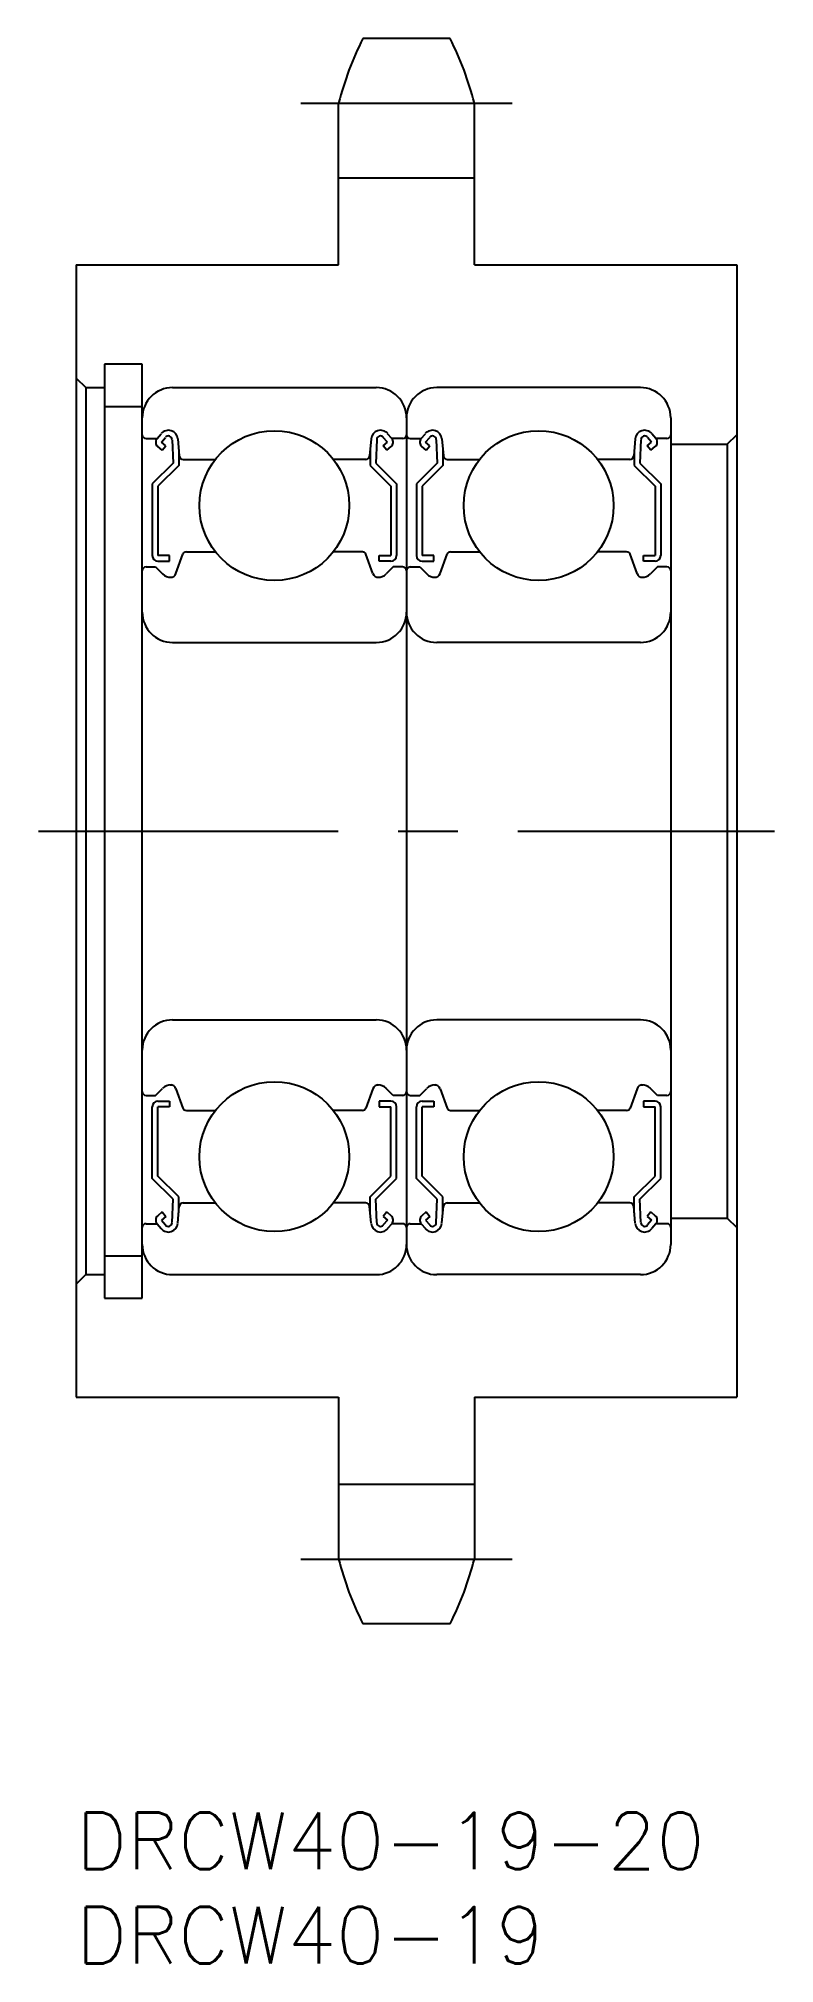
# Model space of a CAD drawing. Extents: x -2 to 37, y -8 to 94.
import ezdxf

# ---------------------------------------------------------------- set-up
doc = ezdxf.new("R2010")
doc.units = 0
doc.header["$LTSCALE"] = 0.5
doc.linetypes.add('CENTER', pattern=[50.8, 31.75, -6.35, 6.35, -6.35])
for name, color, linetype in [('MSM_CENTER', 1, 'CENTER'), ('MSM_CONTINUOUS', 7, 'CONTINUOUS'), ('MSM_PART_NUMBER', 7, 'CONTINUOUS')]:
    doc.layers.add(name, color=color, linetype=linetype)
doc.styles.get("Standard").update_dxf_attribs({"font": 'txt.shx', "height": 3, "bigfont": 'bigfont.shx'})

# ---------------------------------------------------------------- blocks, each defined once
blk = doc.blocks.new('*U2')
at = {"layer": 'MSM_PART_NUMBER'}
blk.add_text('DRCW40-19-20', height=3, dxfattribs=at).set_placement((0, -3))
blk = doc.blocks.new('*U3')
at = {"layer": 'MSM_PART_NUMBER'}
blk.add_text('DRCW40-19', height=3, dxfattribs=at).set_placement((0, -8))

msp = doc.modelspace()

# ---------------------------------------------------------------- linework, layer by layer
at = {"layer": 'MSM_CENTER'}
for p, q in [((11.9, 90.58), (23.1, 90.58)), ((-2, 52), (37, 52)), ((11.9, 13.42), (23.1, 13.42))]:
    msp.add_line(p, q, dxfattribs=at)
at = {"layer": 'MSM_CONTINUOUS'}
for p, q in [((19.81, 94), (15.19, 94)), ((13.9, 82), (13.9, 90.58)), ((21.1, 82), (21.1, 90.58)), ((13.9, 86.61), (21.1, 86.61)), ((0, 82), (0, 22)), ((0, 82), (13.9, 82)), ((21.1, 82), (35, 82)), ((35, 82), (35, 22)), ((1.5, 76.75), (1.5, 27.25)), ((3.5, 76.75), (1.5, 76.75)), ((3.5, 27.25), (3.5, 76.75)), ((0, 76), (0.5, 75.5)), ((0.5, 75.5), (0.5, 28.5)), ((0.5, 75.5), (1.5, 75.5)), ((5.1, 75.5), (15.9, 75.5)), ((29.9, 75.5), (19.1, 75.5)), ((1.5, 74.5), (3.5, 74.5)), ((17.5, 73.9), (17.5, 30.1)), ((31.5, 73.9), (31.5, 30.1)), ((3.7, 72.8), (4.28, 72.8)), ((4.28, 72.8), (4.5, 73.06)), ((4.51, 72.61), (4.73, 72.86)), ((4.74, 72.41), (4.51, 72.61)), ((5.08, 72.74), (5.13, 71.5)), ((5.38, 72.78), (5.46, 71.88)), ((15.62, 72.78), (15.54, 71.88)), ((15.92, 72.74), (15.87, 71.5)), ((16.26, 72.41), (16.49, 72.61)), ((16.49, 72.61), (16.27, 72.86)), ((16.72, 72.8), (16.5, 73.06)), ((17.3, 72.8), (16.72, 72.8)), ((17.7, 72.8), (18.28, 72.8)), ((18.28, 72.8), (18.5, 73.06)), ((18.51, 72.61), (18.73, 72.86)), ((18.74, 72.41), (18.51, 72.61)), ((19.08, 72.74), (19.13, 71.5)), ((19.38, 72.78), (19.46, 71.88)), ((29.62, 72.78), (29.54, 71.88)), ((29.92, 72.74), (29.87, 71.5)), ((30.26, 72.41), (30.49, 72.61)), ((30.49, 72.61), (30.27, 72.86)), ((30.72, 72.8), (30.5, 73.06)), ((31.3, 72.8), (30.72, 72.8)), ((31.5, 72.5), (34.5, 72.5)), ((34.5, 72.5), (35, 73)), ((34.5, 72.5), (34.5, 31.5)), ((5.13, 71.5), (4.03, 70.4)), ((4.55, 72.18), (4.32, 72.38)), ((4.55, 72.18), (4.74, 72.41)), ((5.43, 72.23), (5.43, 71.38)), ((5.66, 71.7), (7.38, 71.7)), ((15.34, 71.7), (13.62, 71.7)), ((15.57, 72.23), (15.57, 71.38)), ((15.87, 71.5), (16.97, 70.4)), ((16.45, 72.18), (16.26, 72.41)), ((16.45, 72.18), (16.68, 72.38)), ((19.13, 71.5), (18.03, 70.4)), ((18.55, 72.18), (18.32, 72.38)), ((18.55, 72.18), (18.74, 72.41)), ((19.43, 72.23), (19.43, 71.38)), ((19.66, 71.7), (21.38, 71.7)), ((29.34, 71.7), (27.62, 71.7)), ((29.57, 72.23), (29.57, 71.38)), ((29.87, 71.5), (30.97, 70.4)), ((30.45, 72.18), (30.26, 72.41)), ((30.45, 72.18), (30.68, 72.38)), ((4.03, 70.4), (4.03, 66.6)), ((5.43, 71.38), (4.33, 70.28)), ((15.57, 71.38), (16.67, 70.28)), ((16.97, 70.4), (16.97, 66.6)), ((18.03, 70.4), (18.03, 66.6)), ((19.43, 71.38), (18.33, 70.28)), ((29.57, 71.38), (30.67, 70.28)), ((30.97, 70.4), (30.97, 66.6)), ((4.33, 70.28), (4.33, 66.6)), ((16.67, 70.28), (16.67, 66.6)), ((18.33, 70.28), (18.33, 66.6)), ((30.67, 70.28), (30.67, 66.6)), ((4.95, 66.6), (4.33, 66.6)), ((4.95, 66.3), (4.95, 66.6)), ((5.28, 65.65), (5.65, 66.67)), ((5.84, 66.8), (7.38, 66.8)), ((15.16, 66.8), (13.62, 66.8)), ((15.72, 65.65), (15.35, 66.67)), ((16.05, 66.3), (16.05, 66.6)), ((16.05, 66.6), (16.67, 66.6)), ((18.95, 66.6), (18.33, 66.6)), ((18.95, 66.3), (18.95, 66.6)), ((19.28, 65.65), (19.65, 66.67)), ((19.84, 66.8), (21.38, 66.8)), ((29.16, 66.8), (27.62, 66.8)), ((29.72, 65.65), (29.35, 66.67)), ((30.05, 66.3), (30.05, 66.6)), ((30.05, 66.6), (30.67, 66.6)), ((3.7, 66), (4.2, 66)), ((4.2, 66), (4.57, 65.63)), ((4.33, 66.3), (4.95, 66.3)), ((16.67, 66.3), (16.05, 66.3)), ((16.8, 66), (16.43, 65.63)), ((17.3, 66), (16.8, 66)), ((17.7, 66), (18.2, 66)), ((18.2, 66), (18.57, 65.63)), ((18.33, 66.3), (18.95, 66.3)), ((30.67, 66.3), (30.05, 66.3)), ((30.8, 66), (30.43, 65.63)), ((31.3, 66), (30.8, 66)), ((5.1, 62), (15.9, 62)), ((29.9, 62), (19.1, 62)), ((5.1, 42), (15.9, 42)), ((29.9, 42), (19.1, 42)), ((3.7, 38), (4.2, 38)), ((4.2, 38), (4.57, 38.37)), ((5.28, 38.35), (5.65, 37.33)), ((15.72, 38.35), (15.35, 37.33)), ((16.8, 38), (16.43, 38.37)), ((17.3, 38), (16.8, 38)), ((17.7, 38), (18.2, 38)), ((18.2, 38), (18.57, 38.37)), ((19.28, 38.35), (19.65, 37.33)), ((29.72, 38.35), (29.35, 37.33)), ((30.8, 38), (30.43, 38.37)), ((31.3, 38), (30.8, 38)), ((4.03, 33.6), (4.03, 37.4)), ((4.33, 37.7), (4.95, 37.7)), ((4.33, 33.72), (4.33, 37.4)), ((4.95, 37.4), (4.33, 37.4)), ((4.95, 37.7), (4.95, 37.4)), ((5.84, 37.2), (7.38, 37.2)), ((15.16, 37.2), (13.62, 37.2)), ((16.67, 37.7), (16.05, 37.7)), ((16.05, 37.7), (16.05, 37.4)), ((16.05, 37.4), (16.67, 37.4)), ((16.67, 33.72), (16.67, 37.4)), ((16.97, 33.6), (16.97, 37.4)), ((18.03, 33.6), (18.03, 37.4)), ((18.33, 37.7), (18.95, 37.7)), ((18.33, 33.72), (18.33, 37.4)), ((18.95, 37.4), (18.33, 37.4)), ((18.95, 37.7), (18.95, 37.4)), ((19.84, 37.2), (21.38, 37.2)), ((29.16, 37.2), (27.62, 37.2)), ((30.67, 37.7), (30.05, 37.7)), ((30.05, 37.7), (30.05, 37.4)), ((30.05, 37.4), (30.67, 37.4)), ((30.67, 33.72), (30.67, 37.4)), ((30.97, 33.6), (30.97, 37.4)), ((5.43, 32.62), (4.33, 33.72)), ((15.57, 32.62), (16.67, 33.72)), ((19.43, 32.62), (18.33, 33.72)), ((29.57, 32.62), (30.67, 33.72)), ((5.13, 32.5), (4.03, 33.6)), ((15.87, 32.5), (16.97, 33.6)), ((19.13, 32.5), (18.03, 33.6)), ((29.87, 32.5), (30.97, 33.6)), ((4.55, 31.82), (4.32, 31.62)), ((4.55, 31.82), (4.74, 31.59)), ((5.08, 31.26), (5.13, 32.5)), ((5.38, 31.22), (5.46, 32.12)), ((5.43, 31.77), (5.43, 32.62)), ((5.66, 32.3), (7.38, 32.3)), ((15.34, 32.3), (13.62, 32.3)), ((15.62, 31.22), (15.54, 32.12)), ((15.57, 31.77), (15.57, 32.62)), ((15.92, 31.26), (15.87, 32.5)), ((16.45, 31.82), (16.26, 31.59)), ((16.45, 31.82), (16.68, 31.62)), ((18.55, 31.82), (18.32, 31.62)), ((18.55, 31.82), (18.74, 31.59)), ((19.08, 31.26), (19.13, 32.5)), ((19.38, 31.22), (19.46, 32.12)), ((19.43, 31.77), (19.43, 32.62)), ((19.66, 32.3), (21.38, 32.3)), ((29.34, 32.3), (27.62, 32.3)), ((29.62, 31.22), (29.54, 32.12)), ((29.57, 31.77), (29.57, 32.62)), ((29.92, 31.26), (29.87, 32.5)), ((30.45, 31.82), (30.26, 31.59)), ((30.45, 31.82), (30.68, 31.62)), ((3.7, 31.2), (4.28, 31.2)), ((4.28, 31.2), (4.5, 30.94)), ((4.74, 31.59), (4.51, 31.39)), ((4.51, 31.39), (4.73, 31.14)), ((16.26, 31.59), (16.49, 31.39)), ((16.49, 31.39), (16.27, 31.14)), ((16.72, 31.2), (16.5, 30.94)), ((17.3, 31.2), (16.72, 31.2)), ((17.7, 31.2), (18.28, 31.2)), ((18.28, 31.2), (18.5, 30.94)), ((18.74, 31.59), (18.51, 31.39)), ((18.51, 31.39), (18.73, 31.14)), ((30.26, 31.59), (30.49, 31.39)), ((30.49, 31.39), (30.27, 31.14)), ((30.72, 31.2), (30.5, 30.94)), ((31.3, 31.2), (30.72, 31.2)), ((31.5, 31.5), (34.5, 31.5)), ((34.5, 31.5), (35, 31)), ((1.5, 29.5), (3.5, 29.5)), ((0, 28), (0.5, 28.5)), ((0.5, 28.5), (1.5, 28.5)), ((5.1, 28.5), (15.9, 28.5)), ((7.8, 28.5), (7.8, 28.5)), ((29.9, 28.5), (19.1, 28.5)), ((27.2, 28.5), (27.2, 28.5)), ((1.5, 27.25), (3.5, 27.25)), ((0, 22), (13.9, 22)), ((13.9, 22), (13.9, 13.42)), ((21.1, 22), (21.1, 13.42)), ((21.1, 22), (35, 22)), ((13.9, 17.39), (21.1, 17.39)), ((19.81, 10), (15.19, 10))]:
    msp.add_line(p, q, dxfattribs=at)
for centre in [(10.5, 69.25), (24.5, 69.25), (10.5, 34.75), (24.5, 34.75)]:
    msp.add_circle(centre, 3.97, dxfattribs=at)
for centre, radius, start, end in [((30.08, 86.43), 16.7, 153.0691, 165.6313), ((4.92, 86.43), 16.7, 14.3687, 26.9309), ((5.1, 73.9), 1.6, 90, 180), ((15.9, 73.9), 1.6, 0, 90), ((19.1, 73.9), 1.6, 90, 180), ((29.9, 73.9), 1.6, 0, 90), ((3.7, 73), 0.2, 180, 270), ((4.51, 72.61), 0.3, 139.9098, 229.9963), ((4.88, 72.74), 0.5, 4.987, 139.9098), ((4.88, 72.74), 0.2, 2.3754, 139.9922), ((16.12, 72.74), 0.5, 40.0902, 175.013), ((16.12, 72.74), 0.2, 40.0078, 177.6246), ((16.49, 72.61), 0.3, 310.0037, 40.0902), ((17.3, 73), 0.2, 270, 0), ((17.7, 73), 0.2, 180, 270), ((18.51, 72.61), 0.3, 139.9098, 229.9963), ((18.88, 72.74), 0.5, 4.987, 139.9098), ((18.88, 72.74), 0.2, 2.3754, 139.9922), ((30.12, 72.74), 0.5, 40.0902, 175.013), ((30.12, 72.74), 0.2, 40.0078, 177.6246), ((30.49, 72.61), 0.3, 310.0037, 40.0902), ((31.3, 73), 0.2, 270, 0), ((5.66, 71.9), 0.2, 184.987, 270), ((15.34, 71.9), 0.2, 270, 355.013), ((19.66, 71.9), 0.2, 184.987, 270), ((29.34, 71.9), 0.2, 270, 355.013), ((4.33, 66.6), 0.3, 180, 270), ((5.84, 66.6), 0.2, 90, 160.0299), ((15.16, 66.6), 0.2, 19.9701, 90), ((16.67, 66.6), 0.3, 270, 0), ((18.33, 66.6), 0.3, 180, 270), ((19.84, 66.6), 0.2, 90, 160.0299), ((29.16, 66.6), 0.2, 19.9701, 90), ((30.67, 66.6), 0.3, 270, 0), ((3.7, 65.8), 0.2, 90, 180), ((5, 66.05), 0.6, 225, 272.8048), ((5, 65.75), 0.3, 265.5374, 340.0299), ((16, 65.75), 0.3, 199.9701, 274.4626), ((16, 66.05), 0.6, 267.1952, 315), ((17.3, 65.8), 0.2, 0, 90), ((17.7, 65.8), 0.2, 90, 180), ((19, 66.05), 0.6, 225, 272.8048), ((19, 65.75), 0.3, 265.5374, 340.0299), ((30, 65.75), 0.3, 199.9701, 274.4626), ((30, 66.05), 0.6, 267.1952, 315), ((31.3, 65.8), 0.2, 0, 90), ((5.1, 63.6), 1.6, 180, 270), ((15.9, 63.6), 1.6, 270, 0), ((19.1, 63.6), 1.6, 180, 270), ((29.9, 63.6), 1.6, 270, 0), ((5.1, 40.4), 1.6, 90, 180), ((15.9, 40.4), 1.6, 0, 90), ((19.1, 40.4), 1.6, 90, 180), ((29.9, 40.4), 1.6, 0, 90), ((3.7, 38.2), 0.2, 180, 270), ((5, 37.95), 0.6, 87.1952, 135), ((5, 38.25), 0.3, 19.9701, 94.4626), ((16, 38.25), 0.3, 85.5374, 160.0299), ((16, 37.95), 0.6, 45, 92.8048), ((17.3, 38.2), 0.2, 270, 0), ((17.7, 38.2), 0.2, 180, 270), ((19, 37.95), 0.6, 87.1952, 135), ((19, 38.25), 0.3, 19.9701, 94.4626), ((30, 38.25), 0.3, 85.5374, 160.0299), ((30, 37.95), 0.6, 45, 92.8048), ((31.3, 38.2), 0.2, 270, 0), ((4.33, 37.4), 0.3, 90, 180), ((5.84, 37.4), 0.2, 199.9701, 270), ((15.16, 37.4), 0.2, 270, 340.0299), ((16.67, 37.4), 0.3, 0, 90), ((18.33, 37.4), 0.3, 90, 180), ((19.84, 37.4), 0.2, 199.9701, 270), ((29.16, 37.4), 0.2, 270, 340.0299), ((30.67, 37.4), 0.3, 0, 90), ((4.51, 31.39), 0.3, 130.0037, 220.0902), ((5.66, 32.1), 0.2, 90, 175.013), ((15.34, 32.1), 0.2, 4.987, 90), ((16.49, 31.39), 0.3, 319.9098, 49.9963), ((18.51, 31.39), 0.3, 130.0037, 220.0902), ((19.66, 32.1), 0.2, 90, 175.013), ((29.34, 32.1), 0.2, 4.987, 90), ((30.49, 31.39), 0.3, 319.9098, 49.9963), ((3.7, 31), 0.2, 90, 180), ((4.88, 31.26), 0.5, 220.0902, 355.013), ((4.88, 31.26), 0.2, 220.0078, 357.6246), ((16.12, 31.26), 0.5, 184.987, 319.9098), ((16.12, 31.26), 0.2, 182.3754, 319.9922), ((17.3, 31), 0.2, 0, 90), ((17.7, 31), 0.2, 90, 180), ((18.88, 31.26), 0.5, 220.0902, 355.013), ((18.88, 31.26), 0.2, 220.0078, 357.6246), ((30.12, 31.26), 0.5, 184.987, 319.9098), ((30.12, 31.26), 0.2, 182.3754, 319.9922), ((31.3, 31), 0.2, 0, 90), ((5.1, 30.1), 1.6, 180, 270), ((15.9, 30.1), 1.6, 270, 0), ((19.1, 30.1), 1.6, 180, 270), ((29.9, 30.1), 1.6, 270, 0), ((30.08, 17.57), 16.7, 194.3687, 206.9309), ((4.92, 17.57), 16.7, 333.0691, 345.6313)]:
    msp.add_arc(centre, radius, start, end, dxfattribs=at)

# ---------------------------------------------------------------- block references
for name in ['*U2', '*U3']:
    msp.add_blockref(name, (0, 0), dxfattribs=at)

doc.saveas('drawing.dxf')
